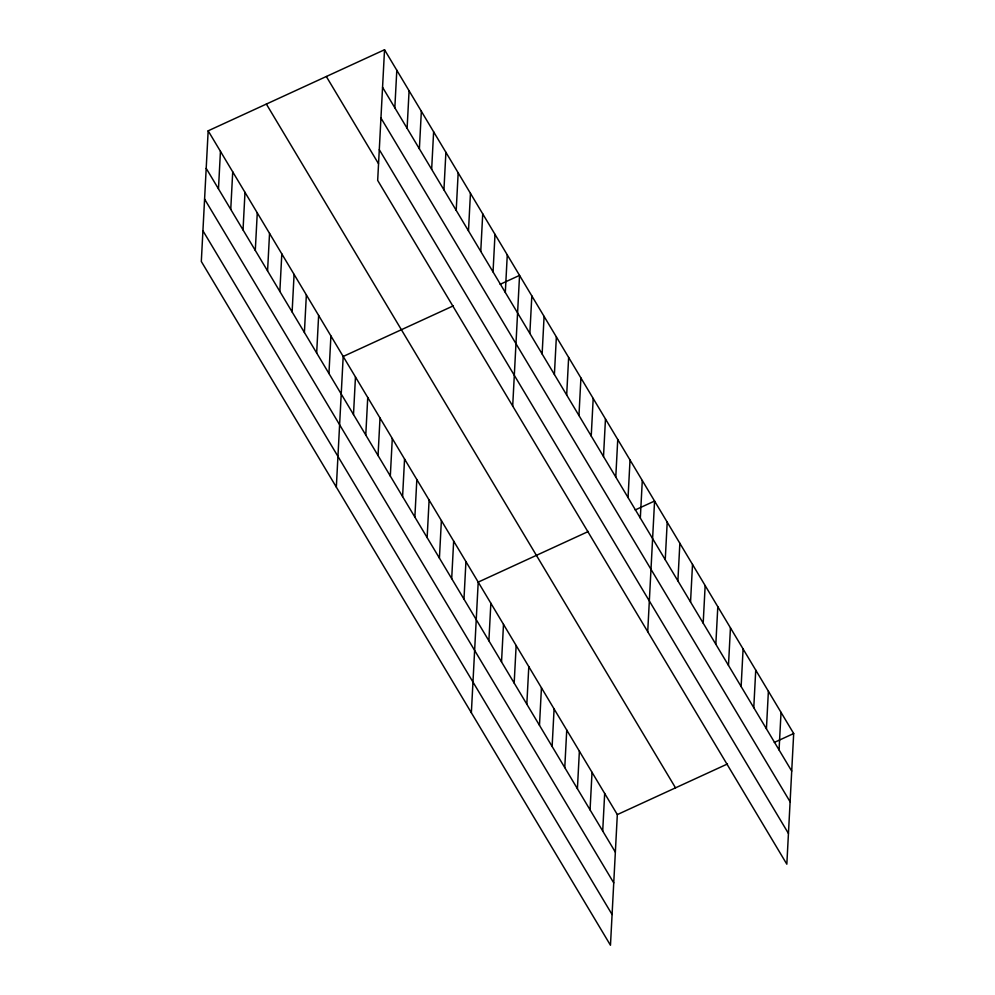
<?xml version="1.0" encoding="UTF-8"?>
<svg xmlns="http://www.w3.org/2000/svg" width="995" height="995" viewBox="0 0 995 995"><rect width="100%" height="100%" fill="white"/><g stroke="black" fill="none" stroke-linecap="round" stroke-linejoin="round"><path stroke-width="1.49" d="M208.166 130.818L201.313 261.474L610.47 945.25L617.323 814.594L208.166 130.818L384.53 49.75L793.687 733.526L786.834 864.182L377.677 180.406L384.53 49.75M218.477 188.876L220.442 151.339M230.753 209.398L232.718 171.849M243.029 229.907L244.994 192.358M255.292 250.417L257.27 212.88M267.568 270.938L269.546 233.39M279.844 291.448L281.809 253.899M292.12 311.957L294.085 274.421M304.395 332.479L306.36 294.93M316.671 352.989L318.636 315.44M328.947 373.498L330.912 335.949M336.335 487.115L343.188 356.471L453.359 305.826M353.499 414.529L355.464 376.981M365.774 435.039L367.74 397.49M394.828 107.808L396.806 70.259M378.038 455.561L380.015 418.012M407.104 128.318L409.082 90.781M390.314 476.07L392.291 438.521M419.38 148.84L421.345 111.291M402.589 496.58L404.555 459.031M431.656 169.349L433.621 131.8M414.865 517.089L416.83 479.553M443.932 189.858L445.897 152.322M427.141 537.611L429.106 500.062M456.207 210.38L458.173 172.832M439.417 558.12L441.382 520.572M468.483 230.89L470.448 193.341M451.693 578.63L453.658 541.093M480.759 251.399L482.724 213.863M463.969 599.152L465.934 561.603M493.035 271.921L495 234.372M471.356 712.768L478.209 582.112L588.368 531.467M505.311 292.43L507.276 254.882M488.881 640.792L490.858 603.244M512.699 406.047L519.552 275.391L500.149 284.309M501.53 661.936L503.495 624.387M529.85 333.462L531.827 295.913M514.179 683.067L516.144 645.519M542.126 353.971L544.091 316.422M526.828 704.199L528.793 666.65M554.402 374.481L556.367 336.932M539.477 725.33L541.442 687.794M566.677 395.003L568.642 357.454M552.125 746.474L554.091 708.925M578.953 415.512L580.918 377.963M564.762 767.605L566.74 730.056M591.229 436.021L593.194 398.473M577.411 788.736L579.376 751.2M603.505 456.531L605.47 418.994M590.06 809.88L592.025 772.331M615.781 477.053L617.746 439.504M602.709 831.012L604.674 793.463M628.056 497.562L630.022 460.013M640.32 518.072L642.297 480.535M647.72 631.688L654.573 501.045L635.171 509.962M665.245 559.725L667.21 522.176M677.893 580.856L679.859 543.307M690.542 602L692.508 564.451M703.191 623.131L705.157 585.582M715.828 644.262L717.805 606.714M728.477 665.394L730.442 627.857M741.126 686.538L743.091 648.989M753.775 707.669L755.74 670.12M766.424 728.8L768.389 691.264M779.06 749.944L781.038 712.395M617.323 814.594L727.482 763.961M774.284 742.444L793.687 733.526M382.565 87.299L791.709 771.075M380.948 118.019L790.105 801.796M379.294 149.673L788.438 833.449M326.323 76.503L378.498 163.69M266.361 104.065L675.518 787.841M206.201 168.366L615.358 852.143M204.584 199.087L613.741 882.876M202.93 230.753L612.087 914.529"/></g></svg>
